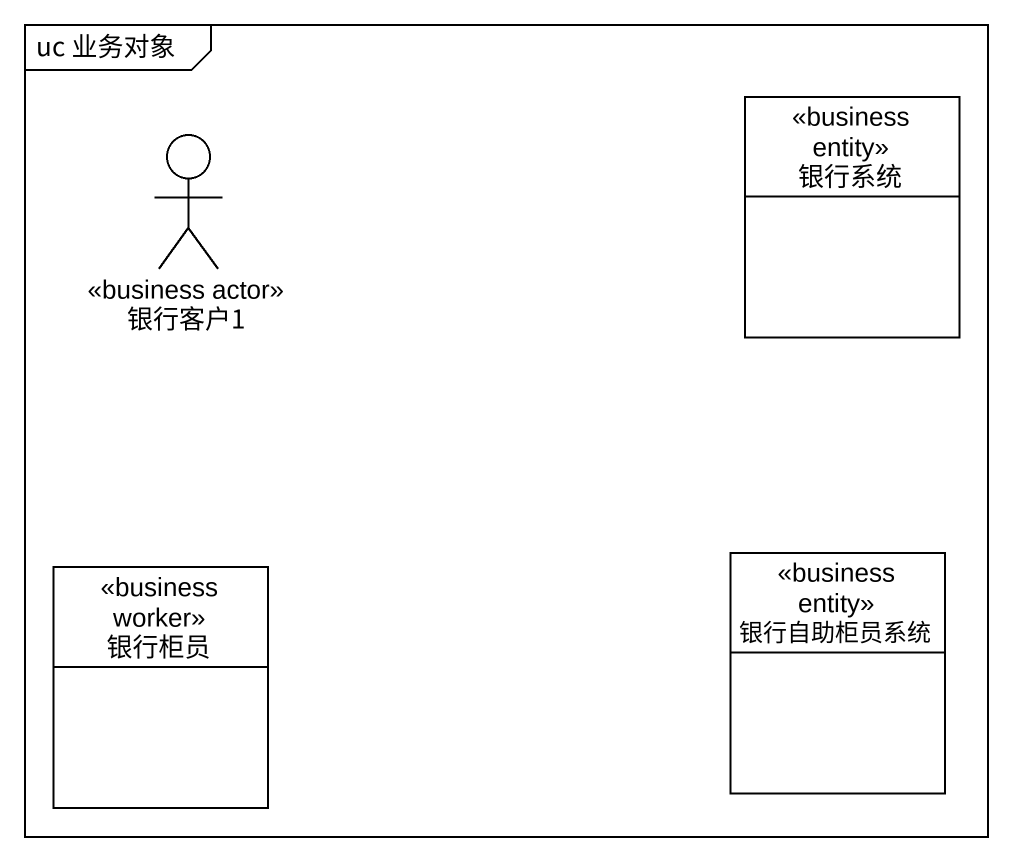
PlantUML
@startuml
mainframe uc 业务对象
allowmixing
hide circle
hide empty members
actor 银行客户1 <<business actor>>
class 银行系统 <<business entity>>
class 银行柜员 <<business worker>>
class 银行自助柜员系统 <<business entity>>
@enduml
